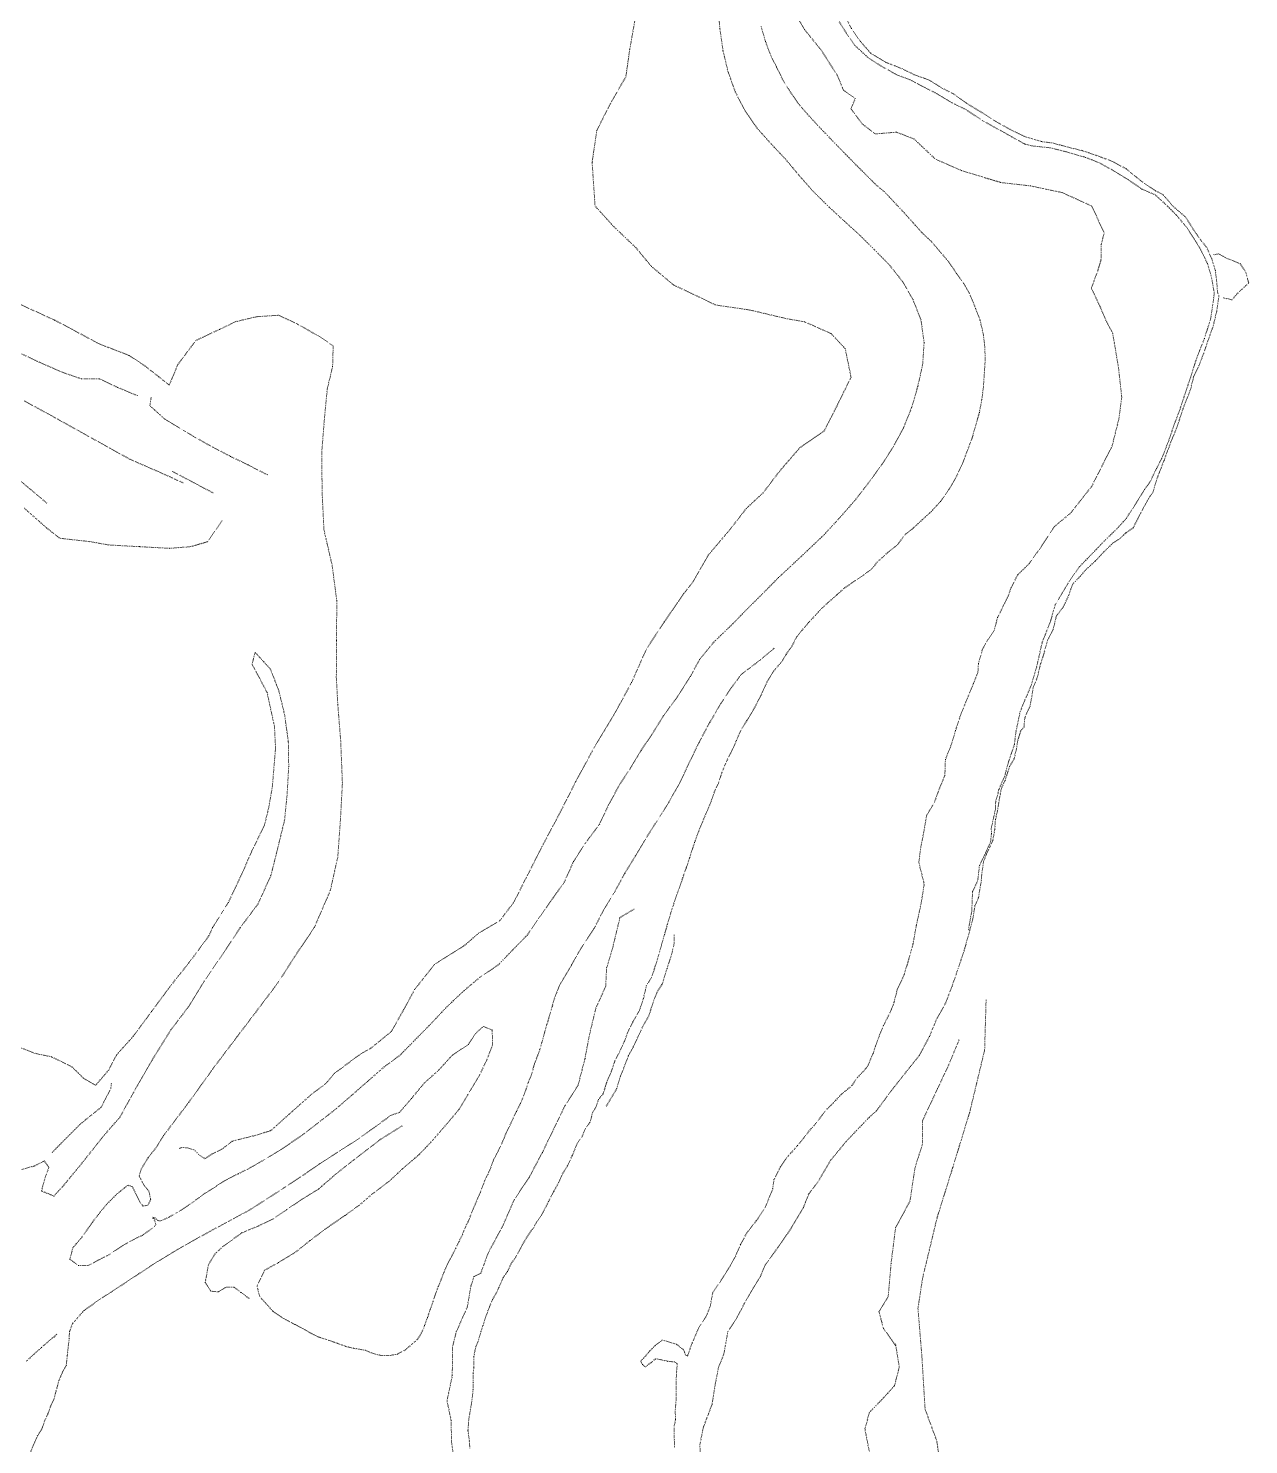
# Model space of a CAD drawing. Extents: x 682410 to 689460, y 7661803 to 7669124.
# Drawn here: x 687121 to 687484.8, y 7664698.9 to 7665121 of the extents above; entities that cross this region are included whole.
import ezdxf

# ---------------------------------------------------------------- set-up
doc = ezdxf.new("R2010")
doc.units = 0
doc.header["$MEASUREMENT"] = 0
doc.linetypes.add('DOT', pattern=[0.25, 0, -0.25])
doc.layers.add('02 TOE_Line', color=1, linetype='DOT', lineweight=20)

msp = doc.modelspace()

# ---------------------------------------------------------------- linework, layer by layer
at = {"layer": '02 TOE_Line'}
for points in [[(687326.56, 7665127.3, 4128.26), (687327.15, 7665120.83, 4127.83), (687328.07, 7665114.37, 4127.29), (687329.52, 7665108.21, 4126.72), (687331.73, 7665102.03, 4126.1), (687334.59, 7665096.46, 4125.51), (687338.15, 7665091.3, 4124.92), (687342.51, 7665086.42, 4124.3), (687346.66, 7665082.02, 4123.81), (687350.69, 7665077.21, 4123.27), (687354.91, 7665072.41, 4122.51), (687359.61, 7665067.78, 4121.89), (687364.27, 7665063.46, 4121.33), (687368.83, 7665059.33, 4120.76), (687373.24, 7665054.93, 4120.09), (687377.7, 7665050.43, 4119.44), (687381.74, 7665045.31, 4118.62), (687384.74, 7665040.02, 4117.86), (687387.09, 7665034.06, 4116.97), (687388.02, 7665027.38, 4116.04), (687387.59, 7665020.8, 4115.12), (687386.12, 7665014.2, 4114.18), (687384.31, 7665007.96, 4113.41), (687381.84, 7665001.83, 4112.51), (687378.92, 7664996.4, 4111.77), (687375.37, 7664990.89, 4111.01), (687371.42, 7664985.48, 4110.29), (687367.35, 7664980.23, 4109.53), (687362.85, 7664975.11, 4108.71), (687358.16, 7664970.01, 4108.07), (687353.63, 7664965.7, 4107.44), (687349.05, 7664961.41, 4106.82), (687344.61, 7664957.27, 4106.23), (687339.88, 7664952.49, 4105.53), (687335.2, 7664947.86, 4104.83), (687330.98, 7664943.49, 4104.17), (687325.35, 7664938.08, 4103.43), (687321.06, 7664932.82, 4102.75), (687318.32, 7664927.78, 4102.07), (687314.61, 7664921.93, 4101.36), (687310.32, 7664916.08, 4100.61), (687306.91, 7664910.6, 4099.87), (687303.65, 7664905.79, 4099.21), (687300.32, 7664900.23, 4098.56), (687297.21, 7664895.57, 4097.79), (687294.02, 7664889.64, 4097.05), (687291.21, 7664883.72, 4096.48), (687286.99, 7664878.09, 4095.98), (687283.51, 7664872.68, 4095.36), (687280.77, 7664866.53, 4094.66), (687277.43, 7664861.87, 4093.93), (687273.51, 7664856.31, 4093.17), (687269.66, 7664850.69, 4092.42), (687265.44, 7664846.39, 4091.61), (687261.07, 7664841.87, 4090.97), (687255.59, 7664838.17, 4090.38), (687250.92, 7664834.24, 4089.85), (687245.81, 7664829.43, 4089.33), (687240.85, 7664824.17, 4088.73), (687236.77, 7664820.02, 4088.11), (687231.81, 7664814.99, 4087.6), (687227, 7664811.43, 4086.97), (687222.11, 7664807.14, 4086.49), (687217.44, 7664803.06, 4086), (687212.63, 7664798.92, 4085.64), (687208.11, 7664795.36, 4085.21), (687202.57, 7664791.1, 4084.68), (687197.04, 7664787.33, 4084.15), (687192.84, 7664784.75, 4083.75), (687189.97, 7664783.02, 4083.51), (687186.61, 7664781.14, 4083.27), (687183.52, 7664779.61, 4082.99), (687179.25, 7664777.43, 4082.48), (687177.07, 7664775.95, 4082.35), (687173.18, 7664773.52, 4081.98), (687170.16, 7664771.21, 4081.7), (687166.92, 7664769.05, 4081.27), (687163.06, 7664766.76, 4080.64), (687160.55, 7664765.63, 4080.43), (687159.61, 7664765.67, 4080.12), (687158.8, 7664766.43, 4079.48), (687158.19, 7664766.7, 4078.91), (687158.08, 7664766.36, 4079.06), (687158.41, 7664766.27, 4079.35), (687158.82, 7664765.26, 4079.95), (687159.05, 7664764.56, 4080.3), (687158.45, 7664763.74, 4080.68), (687154.92, 7664761.27, 4080.27), (687151.91, 7664759.79, 4080.02), (687148.86, 7664758.03, 4079.7), (687144.99, 7664755.48, 4079.29), (687141.92, 7664753.95, 4078.82), (687138.87, 7664752.27, 4078.33), (687135.99, 7664752.27, 4077.62), (687133.39, 7664754.15, 4076.67), (687134.28, 7664757.57, 4076.14), (687137.03, 7664760.82, 4075.73), (687140.14, 7664765.25, 4075.43), (687141.89, 7664767.53, 4075.32), (687144.51, 7664770.73, 4074.99), (687147.53, 7664773.72, 4074.7), (687150.65, 7664776.21, 4074.47), (687152.01, 7664775.77, 4074.5), (687153.41, 7664772.99, 4074.7), (687154.23, 7664771.29, 4074.89), (687155.13, 7664770, 4075.11), (687156.62, 7664770.25, 4074.89), (687157.48, 7664771.97, 4074.71), (687156.94, 7664774.44, 4074.59), (687155.4, 7664776.34, 4074.44), (687154.08, 7664778.9, 4074.38), (687154.62, 7664781.05, 4074.21), (687156.76, 7664784.53, 4073.95), (687159.08, 7664787.37, 4073.79), (687161.31, 7664791, 4073.82), (687168.88, 7664801, 4072.98), (687176.44, 7664811.5, 4072.19), (687183.25, 7664820.5, 4071.74), (687188.19, 7664827, 4071.45), (687195.38, 7664836.5, 4070.58), (687200.5, 7664844.5, 4069.97), (687206.25, 7664853, 4069.81), (687211, 7664864, 4068.88), (687213.25, 7664874, 4068.48), (687214.06, 7664885.5, 4067.9), (687214.62, 7664896, 4067.37), (687214.12, 7664908.5, 4066.66), (687213.25, 7664919.5, 4066.43), (687212.81, 7664927.5, 4066), (687212.88, 7664938.5, 4065.47), (687212.94, 7664950.5, 4065.08), (687211.56, 7664961, 4064.96), (687209.12, 7664971.5, 4064.47), (687208.56, 7664983, 4064.15), (687208.5, 7664995, 4064.2), (687209.25, 7665004.5, 4064.13), (687210.12, 7665013.5, 4064.16), (687211.71, 7665020.19, 4063.04), (687211.87, 7665026.31, 4062.82), (687207.76, 7665029.12, 4060.87), (687201.01, 7665032.95, 4059.66), (687195.58, 7665035.46, 4058.49), (687189.03, 7665035.02, 4058.28), (687182.84, 7665033.55, 4057.66), (687177.95, 7665031.23, 4057.7), (687170.98, 7665027.96, 4057.83), (687165.57, 7665020.79, 4058), (687163.02, 7665014.63, 4058.49), (687159.93, 7665017.1, 4058.08), (687155.56, 7665020.5, 4056.86), (687151, 7665023.5, 4056.08), (687141.94, 7665027, 4054.43), (687133.62, 7665031.5, 4053.09), (687128.81, 7665034, 4052.29), (687121.19, 7665037.5, 4050.58), (687113.56, 7665041, 4049.17)], [(687348.62, 7665127, 4141.07), (687352.44, 7665120.5, 4142.97), (687357.31, 7665114.5, 4143.76), (687362.13, 7665107, 4142.89), (687364, 7665102.5, 4141.37), (687367.5, 7665100, 4140.06), (687366.19, 7665097, 4137.61), (687369.56, 7665092.5, 4136.06), (687373.44, 7665089.5, 4134.86), (687379.81, 7665090, 4137.36), (687385, 7665088, 4136.85), (687391.37, 7665082, 4135.68), (687399.31, 7665078.5, 4136.06), (687410.94, 7665075, 4137.31), (687419.75, 7665074, 4138.83), (687429.19, 7665072, 4139.27), (687438, 7665068, 4138.99), (687441.69, 7665060, 4137.23), (687440.81, 7665056.5, 4135.85), (687440.75, 7665052, 4134.42), (687439.88, 7665049, 4133.41), (687437.87, 7665043.5, 4131.01), (687440.5, 7665038, 4129.13), (687442.19, 7665034, 4129.62), (687444.25, 7665030, 4130.71), (687445.94, 7665020, 4132.57), (687446.94, 7665011, 4133.97), (687446.06, 7665004.5, 4134.1), (687444.06, 7664996.5, 4134.1), (687438, 7664984.5, 4132.89), (687431.69, 7664976.5, 4132.48), (687426.88, 7664972.5, 4132.16), (687422.25, 7664965.5, 4133.08), (687421.88, 7664965, 4133.14), (687419.28, 7664961.37, 4132.77), (687415.93, 7664958.13, 4133.32), (687413.99, 7664954.36, 4131.97), (687413.07, 7664951.77, 4132.05), (687409.92, 7664945.37, 4132.01), (687408.92, 7664941.58, 4132.13), (687406.72, 7664938.3, 4131.63), (687405.4, 7664935.86, 4131.2), (687404.22, 7664931.71, 4131.74), (687404.07, 7664929.04, 4131.63), (687402.67, 7664925.61, 4131.62), (687400.93, 7664921.31, 4131.38), (687399.08, 7664916.84, 4131.24), (687397.38, 7664911.72, 4130.54), (687396.23, 7664907.76, 4130.64), (687394.37, 7664903.06, 4130.64), (687394.21, 7664898.32, 4130.82), (687392.67, 7664894.66, 4130.53), (687391.12, 7664890.41, 4130.35), (687388.79, 7664886.48, 4129.53), (687387.78, 7664880.63, 4129.53), (687387.06, 7664877.17, 4129.44), (687386.45, 7664872.4, 4129.4), (687388.05, 7664865.96, 4130.12), (687387.14, 7664860.19, 4129.51), (687385.69, 7664853.56, 4129.12), (687384.72, 7664848.16, 4128.5), (687383.53, 7664843.8, 4128.2), (687382.07, 7664838.95, 4127.55), (687380.02, 7664834.49, 4126.76), (687379.01, 7664830.53, 4126.7), (687378.03, 7664827.96, 4126.21), (687375.85, 7664823.69, 4125.84), (687374.05, 7664819.19, 4125.08), (687372.81, 7664815.5, 4124.62), (687371.18, 7664811.67, 4124.11), (687370.08, 7664810.32, 4123.74), (687368, 7664808.16, 4123.12), (687366.49, 7664805.89, 4122.8), (687363.25, 7664803.22, 4121.68), (687360.88, 7664800.66, 4121.08), (687358.67, 7664798.53, 4120.38), (687355.69, 7664794.52, 4119.51), (687353.97, 7664792.66, 4119.26), (687351.92, 7664790.03, 4118.65), (687350.28, 7664788.01, 4118.1), (687347.06, 7664784.42, 4117.68), (687345.19, 7664781.7, 4116.88), (687343.26, 7664777.82, 4116.49), (687342.89, 7664775.11, 4116.49), (687340.58, 7664769.42, 4116.03), (687337.96, 7664765.58, 4115.48), (687335.16, 7664762.02, 4114.86), (687333.25, 7664758.43, 4114.11), (687331.81, 7664755.07, 4113.67), (687330.14, 7664752.08, 4113.52), (687327.73, 7664748.23, 4113.49), (687325, 7664744.2, 4112.3), (687324.26, 7664740.07, 4112.23), (687323.05, 7664737.1, 4112.08), (687320.9, 7664733.88, 4111.21), (687318.84, 7664729.11, 4110.12), (687317.5, 7664725.36, 4109.39), (687316.9, 7664725.58, 4109.45), (687316.34, 7664727.18, 4109.5), (687314.19, 7664728.85, 4109.58), (687312.53, 7664729.33, 4109.44), (687309.99, 7664730.11, 4108.41), (687307.84, 7664728.42, 4107.79), (687306.17, 7664726.75, 4107.52), (687304.82, 7664725.14, 4107.33), (687303.55, 7664723.82, 4106.83), (687304.1, 7664722.79, 4107.35), (687304.88, 7664722.08, 4107.72), (687306.7, 7664723.4, 4107.95), (687307.97, 7664724.53, 4108.13), (687309.06, 7664724.34, 4108.09), (687311.64, 7664723.75, 4108.3), (687313.49, 7664723.58, 4108.32), (687314.44, 7664723.03, 4108.38), (687314.21, 7664720.3, 4108.07), (687314.08, 7664716.71, 4107.4), (687314.13, 7664712.75, 4107), (687313.84, 7664708.93, 4106.75), (687313.92, 7664706.33, 4106.65), (687313.48, 7664704.22, 4106.46), (687313.54, 7664701.75, 4106.42), (687313.61, 7664697.95, 4106.51)], [(687364.36, 7665124.72, 4144.07), (687366.35, 7665120.93, 4143.84), (687369.05, 7665117.04, 4143.8), (687372.2, 7665113.43, 4143.55), (687376.47, 7665110.88, 4143.38), (687381.54, 7665108.89, 4143.2), (687385.07, 7665107.14, 4143), (687389.67, 7665105.49, 4142.74), (687393.56, 7665103.04, 4142.63), (687396.87, 7665101.37, 4142.7), (687400.78, 7665098.57, 4142.43), (687404.61, 7665096.24, 4142.39), (687409.32, 7665093.27, 4142.21), (687413.55, 7665090.86, 4141.94), (687418.23, 7665088.61, 4141.89), (687422.98, 7665087.22, 4141.63), (687426.48, 7665086.75, 4141.62), (687430.98, 7665085.52, 4141.53), (687435.23, 7665084.49, 4141.29), (687439.92, 7665082.89, 4141.18), (687444.14, 7665081.3, 4141.28), (687448.23, 7665079.1, 4141.12), (687451.45, 7665076.46, 4141.11), (687453.67, 7665074.74, 4140.88), (687457.04, 7665072.49, 4140.56), (687459.2, 7665071.45, 4140.44), (687462.22, 7665067.92, 4140.51), (687465.92, 7665064.74, 4140.15), (687467.79, 7665061.82, 4140.18), (687469.87, 7665058.64, 4140.13), (687472.28, 7665055.6, 4140.05), (687473.76, 7665052.3, 4140.07), (687474.84, 7665048.76, 4140.11), (687475.22, 7665045.75, 4139.95), (687475.49, 7665042.34, 4139.64), (687475.9, 7665041.27, 4139.59), (687475.24, 7665036.7, 4139.46), (687474.2, 7665032.25, 4139.42), (687472.65, 7665027.92, 4139.36), (687471.36, 7665024.11, 4139.18), (687469.91, 7665020.34, 4138.98), (687468.36, 7665017.12, 4138.98), (687467.43, 7665013.33, 4138.79), (687465.2, 7665007.61, 4138.5), (687463.36, 7665001.99, 4138.28), (687461.76, 7664998.15, 4138.23), (687459.53, 7664992.19, 4138.18), (687457.54, 7664987.02, 4138), (687456.22, 7664982.71, 4138.35), (687454.99, 7664980.98, 4138.43), (687453.18, 7664977.64, 4138.53), (687451.72, 7664974.83, 4138.39), (687450.33, 7664972.1, 4138.19), (687448.17, 7664970.62, 4138.11), (687446.33, 7664968.87, 4137.81), (687444.22, 7664967.5, 4137.44), (687441.61, 7664964.95, 4137.29), (687439.13, 7664962.28, 4137.64), (687436.35, 7664959.76, 4137.19), (687434.6, 7664957.72, 4136.95), (687432.3, 7664955.34, 4136.55), (687431.08, 7664951.89, 4136.35), (687429.45, 7664948.48, 4136.44), (687427.43, 7664945.78, 4136.51), (687426.53, 7664941.94, 4135.95), (687424.78, 7664938.51, 4135.83), (687423.59, 7664934.1, 4135.8), (687422.73, 7664931.58, 4135.55), (687421.74, 7664927.44, 4135.46), (687420.52, 7664924.47, 4135.23), (687420.17, 7664922.09, 4135.18), (687419.6, 7664919, 4135.05), (687418.59, 7664916.89, 4134.89), (687418.01, 7664915.34, 4134.7), (687417.8, 7664912.79, 4134.67), (687416.82, 7664911.64, 4134.69), (687415.89, 7664908.56, 4134.38), (687415.53, 7664906.19, 4134.24), (687414.85, 7664903.31, 4134.12), (687413.48, 7664900.96, 4134.12), (687412.17, 7664896.82, 4133.79), (687411.06, 7664894.57, 4133.82), (687410.43, 7664891.1, 4133.56), (687409.87, 7664887.68, 4133.27), (687409.27, 7664885.1, 4133.23), (687409.08, 7664882.22, 4132.96), (687408.51, 7664878.98, 4132.87), (687407.75, 7664877.24, 4132.65), (687406.57, 7664874.77, 4132.4), (687405.76, 7664872.76, 4131.9), (687405.18, 7664868.65, 4131.54), (687405.06, 7664866.89, 4131.65), (687404.21, 7664861.85, 4131.55), (687403.17, 7664859.5, 4131.29), (687402.59, 7664855.83, 4131.13), (687401.45, 7664851.46, 4130.82), (687400.03, 7664846.36, 4130.5), (687398.2, 7664840.88, 4130.23), (687396.36, 7664835.56, 4129.13), (687394.45, 7664830.54, 4127.97), (687391.65, 7664825.51, 4126.76), (687389.59, 7664820.49, 4125.59), (687386.49, 7664814.73, 4124.18), (687383.97, 7664811.63, 4123.37), (687378.47, 7664804.68, 4122.66), (687373.79, 7664798.35, 4122.26), (687371.6, 7664796.41, 4120.79), (687364.76, 7664789.25, 4120.25), (687360.06, 7664783.53, 4119.41), (687356.39, 7664777.2, 4118.6), (687353.64, 7664773.65, 4117.62), (687352.06, 7664769.61, 4117.4), (687348.45, 7664763.51, 4116.52), (687344.34, 7664757.53, 4116.29), (687340.62, 7664752.41, 4115.32), (687339.24, 7664749.11, 4114.21), (687336.71, 7664744.95, 4113.75), (687334.36, 7664740.86, 4113.35), (687332.3, 7664736.89, 4111.9), (687329.52, 7664732.6, 4111.78), (687328.3, 7664725.77, 4111.36), (687326.74, 7664721.96, 4110.29), (687325.76, 7664716.92, 4110.15), (687324.82, 7664710.95, 4109.62), (687322.23, 7664704.12, 4108.79), (687321.17, 7664698.93, 4108.81), (687321.45, 7664693.45, 4108.44)], [(687301.75, 7665123, 4115.6), (687300.25, 7665114.5, 4114.49), (687299.12, 7665106.5, 4111.61), (687294.75, 7665099, 4107.4), (687290.44, 7665090.5, 4102.42), (687289.06, 7665081, 4098.26), (687289.94, 7665068, 4094.09), (687295.38, 7665062, 4094.04), (687302.19, 7665055.5, 4094.93), (687306.75, 7665050, 4094.54), (687313.31, 7665044.5, 4094.17), (687325.94, 7665038.5, 4096.28), (687336.19, 7665037, 4099.57), (687346.75, 7665034.5, 4101.85), (687352.38, 7665033.5, 4103.42), (687360.31, 7665030, 4105.5), (687364.5, 7665025.5, 4105.07), (687366.25, 7665017, 4104), (687362.06, 7665008.5, 4103.58), (687358.25, 7665001, 4102.68), (687351, 7664996, 4098.78), (687344.94, 7664989, 4097.8), (687340, 7664982.5, 4098.68), (687335.12, 7664978, 4099.66), (687330.06, 7664971.5, 4100.67), (687323.69, 7664964, 4098.91), (687319.13, 7664956, 4098.58), (687316.38, 7664952.5, 4097.82), (687310.5, 7664944, 4096.12), (687305.25, 7664936, 4095.86), (687300.81, 7664926, 4095.19), (687295.62, 7664916.5, 4094.47), (687289.31, 7664906, 4093.35), (687284.19, 7664896.5, 4092.43), (687279.62, 7664887.5, 4091.92), (687274.06, 7664877, 4090.82), (687265.69, 7664860.5, 4089.41), (687261.5, 7664855, 4089.11), (687255.44, 7664851.5, 4087.74), (687250.81, 7664847.5, 4086.7), (687242.06, 7664842, 4085.62), (687236.12, 7664834.5, 4085.66), (687232.88, 7664828.5, 4085.72), (687229.19, 7664822, 4085.78), (687223.06, 7664817, 4084.65), (687220.25, 7664815.5, 4084.74), (687212.19, 7664809.5, 4083.86), (687209.69, 7664806.5, 4083.39), (687205.62, 7664803.5, 4082.89), (687198.87, 7664797.5, 4082.44), (687193.31, 7664792.5, 4082.32), (687188.36, 7664790.98, 4082.13), (687186.02, 7664790.41, 4082.18), (687181.79, 7664789.35, 4081.33), (687178.72, 7664786.95, 4081.09), (687175.76, 7664785.56, 4080.62), (687173.7, 7664784.1, 4080.38), (687172.05, 7664785.14, 4080.05), (687170.44, 7664786.76, 4079.2), (687168.53, 7664787.33, 4078.89), (687166.77, 7664787.48, 4078.56), (687165.89, 7664787.13, 4078.49)], [(687252.62, 7664697.9, 4095.06), (687252.44, 7664700.26, 4095.14), (687252.06, 7664703.12, 4095.4), (687252.28, 7664706.3, 4095.74), (687252.57, 7664708.14, 4095.72), (687253.08, 7664711.09, 4096.01), (687253.37, 7664713.15, 4096.02), (687253.57, 7664715.48, 4096.06), (687253.58, 7664717.46, 4096.01), (687253.6, 7664720.09, 4096.37), (687253.81, 7664721.97, 4096.08), (687253.81, 7664725.2, 4096.25), (687254.37, 7664728.09, 4096.37), (687255.21, 7664730.04, 4096.32), (687255.93, 7664732.66, 4096.43), (687256.54, 7664734.46, 4096.38), (687257.37, 7664737.02, 4096.6), (687258.02, 7664738.78, 4096.76), (687258.67, 7664740.49, 4096.76), (687259.42, 7664742.24, 4096.77), (687260.48, 7664744.07, 4096.79), (687261.27, 7664745.79, 4096.68), (687262.59, 7664748.71, 4097.02), (687263.83, 7664750.5, 4096.96), (687265.04, 7664753.06, 4097.12), (687266.02, 7664754.32, 4097.21), (687267.01, 7664756.06, 4097.15), (687268.36, 7664758.66, 4097.34), (687270, 7664761.37, 4097.36), (687271.75, 7664763.78, 4097.39), (687272.65, 7664765.47, 4097.36), (687273.88, 7664767.2, 4097.45), (687275.39, 7664769.98, 4097.47), (687276.13, 7664771.49, 4097.34), (687277.67, 7664774.44, 4097.44), (687279.19, 7664777.22, 4097.55), (687280.17, 7664779.56, 4097.46), (687281.73, 7664782.04, 4097.52), (687283.14, 7664785.07, 4097.97), (687284.58, 7664788.56, 4098.24), (687286.13, 7664790.83, 4098.48), (687287.04, 7664793.1, 4098.57), (687288.48, 7664795.04, 4098.55), (687289.18, 7664797.84, 4098.7), (687290.28, 7664799.61, 4098.79), (687290.93, 7664801.76, 4098.95), (687292.37, 7664803.51, 4098.94), (687293.42, 7664806.98, 4099.06), (687294.76, 7664810.04, 4098.98), (687295.87, 7664813.33, 4099.28), (687297.38, 7664816.32, 4099.4), (687298.64, 7664819.01, 4099.41), (687299.88, 7664822.24, 4099.54), (687301.24, 7664824.93, 4099.66), (687303.19, 7664828.36, 4099.88), (687304.35, 7664831.85, 4100.1), (687305.24, 7664835.69, 4100.21), (687306.85, 7664838.27, 4100.37), (687307.9, 7664841.59, 4100.75), (687308.77, 7664844.31, 4100.75), (687309.75, 7664847.84, 4101), (687310.69, 7664851.08, 4101.08), (687311.51, 7664853.99, 4101.31), (687312.47, 7664857.27, 4101.6), (687313.36, 7664859.96, 4101.59), (687314.18, 7664862.57, 4101.89), (687315.19, 7664865.1, 4101.96), (687316.11, 7664867.94, 4101.81), (687317.12, 7664870.81, 4101.95), (687318.16, 7664873.9, 4101.86), (687319.58, 7664878.32, 4102.17), (687320.84, 7664881.74, 4102.43), (687322.29, 7664885.26, 4102.68), (687323.66, 7664888.49, 4102.8), (687324.46, 7664890.38, 4102.69), (687325.62, 7664893.76, 4102.96), (687326.71, 7664896.01, 4103.05), (687327.76, 7664899.23, 4103.13), (687329.29, 7664902.91, 4103.18), (687330.71, 7664905.65, 4103.34), (687332.08, 7664908.77, 4103.41), (687333.57, 7664912.17, 4103.56), (687335.22, 7664914.68, 4103.57), (687337.41, 7664918.36, 4103.77), (687339.44, 7664922.27, 4103.97), (687341.21, 7664926.24, 4104.23), (687343.28, 7664929.57, 4104.26), (687345.59, 7664932.2, 4104.46), (687346.93, 7664934.47, 4104.71), (687348.61, 7664936.84, 4104.84), (687350.14, 7664939.78, 4105.12), (687351.92, 7664941.92, 4105.14), (687353.66, 7664943.96, 4105.44), (687355.63, 7664946.08, 4105.88), (687357.2, 7664947.84, 4106.08), (687359.43, 7664949.87, 4106.2), (687362.19, 7664952.32, 4106.65), (687364.4, 7664954.27, 4106.73), (687367.24, 7664956.22, 4107.15), (687370.03, 7664958.07, 4107.43), (687372.49, 7664959.91, 4107.83), (687374.04, 7664961.91, 4108.22), (687377.31, 7664964.86, 4108.52), (687380.1, 7664967.05, 4108.99), (687382.25, 7664970, 4109.99), (687384.75, 7664972, 4110.32), (687387.44, 7664974.5, 4110.64), (687390.19, 7664977, 4110.96), (687392.94, 7664980, 4111.32), (687395.44, 7664983.5, 4111.72), (687397.69, 7664987.5, 4112.14), (687399.56, 7664991.5, 4112.6), (687401.06, 7664995.5, 4113.07), (687402.38, 7664999, 4113.48), (687403.5, 7665003, 4113.94), (687404.5, 7665006.5, 4114.36), (687405.25, 7665010.5, 4114.8), (687405.69, 7665014, 4115.23), (687406.19, 7665021.5, 4115.85), (687406.19, 7665024, 4116.1), (687406.06, 7665026.5, 4116.35), (687405.63, 7665030, 4116.67), (687404.69, 7665034, 4117.06), (687403.38, 7665037.5, 4117.47), (687401.75, 7665041.5, 4117.84), (687399.81, 7665045, 4118.21), (687397.62, 7665048, 4118.57), (687395.25, 7665051.5, 4118.96), (687392.69, 7665054.5, 4119.31), (687390.12, 7665057.5, 4119.66), (687387.44, 7665060, 4120.01), (687384.75, 7665063, 4120.41), (687382.06, 7665066, 4120.79), (687379.25, 7665069, 4121.18), (687376.44, 7665072, 4121.56), (687373.5, 7665074.5, 4121.95), (687370.5, 7665077.5, 4122.38), (687367.5, 7665080.5, 4122.76), (687364.56, 7665083.5, 4123.15), (687361.63, 7665086.5, 4123.48), (687358.75, 7665089.5, 4123.78), (687355.88, 7665092.5, 4124.15), (687353.12, 7665095.5, 4124.51), (687350.56, 7665098.5, 4124.84), (687348.13, 7665102, 4125.19), (687345.94, 7665105.5, 4125.55), (687344, 7665109.5, 4125.91), (687342.25, 7665113, 4126.35), (687340.75, 7665117, 4126.81), (687339.44, 7665121.5, 4127.27)], [(687362.73, 7665122.89, 4144.12), (687364.88, 7665119.51, 4143.89), (687367.44, 7665115.79, 4143.67), (687371.31, 7665112.23, 4143.61), (687374.84, 7665109.94, 4143.45), (687379.73, 7665107.16, 4143.41), (687383.85, 7665105.61, 4143.15), (687387.49, 7665103.7, 4143.16), (687391.31, 7665101.75, 4142.94), (687396.42, 7665098.72, 4142.85), (687400.52, 7665096.72, 4142.6), (687405.47, 7665093.44, 4142.52), (687409.13, 7665091.41, 4142.15), (687414.2, 7665088.61, 4142.08), (687417.92, 7665086.49, 4142.03), (687420.21, 7665085.91, 4141.86), (687425.73, 7665085.34, 4141.84), (687430.71, 7665084.07, 4141.58), (687436.16, 7665082.5, 4141.39), (687440.38, 7665080.81, 4141.32), (687444.1, 7665078.74, 4141.16), (687448.82, 7665075.88, 4140.98), (687453, 7665073.01, 4140.89), (687456.88, 7665071.37, 4140.7), (687460.47, 7665068.08, 4140.65), (687463.32, 7665065.19, 4140.49), (687466.11, 7665061.85, 4140.36), (687468.78, 7665057.84, 4140.3), (687470.4, 7665055.16, 4140.12), (687472.45, 7665050.88, 4140.06), (687473.72, 7665046.61, 4139.9), (687474.53, 7665041.99, 4139.89), (687474.22, 7665039.7, 4139.58), (687473.42, 7665034.31, 4139.5), (687471.56, 7665028.48, 4139.43), (687470.44, 7665025.72, 4139.27), (687469, 7665021.87, 4139.2), (687467.48, 7665017.05, 4138.92), (687465.95, 7665012.48, 4138.63), (687464.08, 7665006.82, 4138.63), (687462.6, 7665003, 4138.49), (687460.99, 7664998.24, 4138.27), (687458.87, 7664992.77, 4138.29), (687457.3, 7664989.8, 4138.17), (687455.29, 7664985.7, 4138.21), (687453.74, 7664983.55, 4137.94), (687451.21, 7664979.48, 4137.66), (687448.28, 7664974.89, 4137.65), (687445.45, 7664971.79, 4137.44), (687441.93, 7664968.39, 4137.34), (687437.08, 7664963.34, 4137.29), (687434.28, 7664960.47, 4136.98), (687430.93, 7664955.62, 4136.73), (687427.1, 7664949.17, 4136.41), (687425.73, 7664944.34, 4136.43), (687423.18, 7664937.87, 4135.86), (687421.56, 7664930.57, 4135.76), (687419.82, 7664924.83, 4135.54), (687418.04, 7664920.78, 4135.38), (687416.67, 7664917.34, 4135.11), (687415.42, 7664911.54, 4134.69), (687414.93, 7664907.51, 4134.77), (687413.15, 7664902.3, 4134.41), (687412.04, 7664898.1, 4134.15), (687410.32, 7664894.17, 4133.72), (687409.31, 7664890.21, 4133.41), (687409.28, 7664888.24, 4133.49), (687408.04, 7664882.57, 4133.21), (687408.1, 7664881.07, 4133.11), (687407.83, 7664878.51, 4132.86), (687406.32, 7664875.18, 4132.55), (687404.51, 7664871.47, 4131.63), (687404.02, 7664866.97, 4131.68), (687402.45, 7664863.65, 4131.82), (687402.23, 7664857.88, 4131.1), (687401.63, 7664854.61, 4130.93), (687401.22, 7664852.18, 4130.38)], [(687477.25, 7665040.65, 4140.32), (687479.79, 7665040.05, 4140.53), (687481.3, 7665041.83, 4140.63), (687484.77, 7665045.07, 4140.95), (687483.87, 7665048.36, 4140.85), (687482.2, 7665050.85, 4140.75), (687478.3, 7665052.41, 4141.21), (687475.87, 7665053.74, 4141.13), (687474.41, 7665053.5, 4140.87)], [(687153.5, 7665011.5, 4059.87), (687147.5, 7665014, 4058.89), (687142.25, 7665016.5, 4058.43), (687136.81, 7665016.5, 4057.76), (687131.06, 7665018.5, 4057.14), (687124.19, 7665021.5, 4056.19), (687116.69, 7665025, 4055.29)], [(687192.25, 7664987.92, 4064.32), (687186.39, 7664990.92, 4063.63), (687181.23, 7664993.41, 4063.01), (687174.93, 7664996.72, 4062.28), (687170, 7664999.5, 4061.71), (687161.69, 7665004.5, 4060.58), (687157.25, 7665008.5, 4059.74), (687157.62, 7665011, 4061.57)], [(687167.19, 7664985.5, 4062.05), (687159.44, 7664989, 4061.07), (687151.38, 7664992.5, 4060.21), (687140.5, 7664998.5, 4058.35), (687129.75, 7665004.5, 4057.51), (687119.69, 7665010, 4056.15)], [(687126.5, 7664979.5, 4067.3), (687118.75, 7664986, 4066.37), (687115.06, 7664988.5, 4065.5), (687107.25, 7664988.5, 4063.81), (687099.56, 7664989.5, 4062.27), (687091.75, 7664990.5, 4061.12), (687086.81, 7664993.5, 4060.59), (687080.94, 7664993.5, 4062.84), (687074.62, 7664992.5, 4063.82), (687068.56, 7664991, 4064.82), (687063.38, 7664985, 4066.51), (687060.62, 7664979.5, 4066.19), (687055.38, 7664973, 4063.79), (687051.38, 7664966.5, 4062.51), (687048.69, 7664960, 4061.65), (687046.69, 7664953.5, 4059.94), (687049.88, 7664947.5, 4060.96), (687055.31, 7664942, 4063.63), (687056.44, 7664935.5, 4064.76), (687056.19, 7664932.5, 4064.74), (687056.94, 7664928.5, 4064.74), (687059.44, 7664924.5, 4064.68), (687063.38, 7664922.5, 4064.99)], [(687176.12, 7664982.5, 4063.12), (687163.81, 7664989, 4061.39)], [(687119.75, 7664978, 4068.66), (687126.56, 7664972, 4068.34), (687130.38, 7664969, 4067.25), (687139.38, 7664968, 4066.96), (687145, 7664967, 4066.79), (687154.12, 7664966.5, 4066.75), (687163.12, 7664966, 4066.33), (687169.38, 7664966.5, 4066.31), (687174.5, 7664968, 4065.77), (687178.94, 7664974.5, 4064.53)], [(687117.69, 7664780.5, 4073.63), (687122.94, 7664782, 4073.07), (687125.75, 7664783.5, 4073.14), (687127.13, 7664781.5, 4075.72), (687126, 7664778.5, 4075.83), (687124.94, 7664774.5, 4075.62), (687128.62, 7664773, 4075.64), (687131.38, 7664776, 4075.44), (687136.75, 7664782.5, 4075.03), (687143.5, 7664791, 4074.27), (687148.31, 7664796.5, 4073.63), (687152.44, 7664804, 4073.25), (687157.88, 7664813.5, 4072.62), (687163.5, 7664822.5, 4072.02), (687168.81, 7664829.5, 4071.61), (687173.38, 7664837, 4071.19), (687179.25, 7664845.5, 4070.59), (687184.19, 7664853, 4070.32), (687189.44, 7664860, 4069.56), (687193.31, 7664868.5, 4068.78), (687195.31, 7664876.5, 4068.33), (687197.38, 7664885, 4067.72), (687198.13, 7664892.5, 4067.48), (687198.62, 7664901, 4067.18), (687198.5, 7664908.5, 4066.97), (687197.38, 7664916.5, 4066.63), (687195.69, 7664923.5, 4066.43), (687193.19, 7664930, 4066.3), (687188.62, 7664935, 4066.32), (687187.69, 7664931.5, 4066.38), (687192.19, 7664923, 4066.12), (687194.37, 7664913, 4066.02), (687194.69, 7664906.5, 4066.18), (687193.75, 7664895, 4066.03), (687192.62, 7664888.5, 4066.02), (687191.38, 7664883.5, 4066.5), (687187.5, 7664875.5, 4066.76), (687184.44, 7664868.5, 4066.83), (687180.62, 7664860.5, 4067.07), (687175.94, 7664853, 4067.37), (687174.81, 7664850.5, 4067.43), (687170, 7664844, 4067.63), (687166.12, 7664839, 4067.87), (687165.62, 7664838.5, 4067.54), (687162.19, 7664834, 4068.05), (687157.75, 7664828, 4068.14), (687152.19, 7664820.5, 4068.29), (687147.25, 7664815, 4068.64), (687144.94, 7664810.5, 4068.93), (687141.06, 7664806, 4069.25), (687137.56, 7664808, 4068.85), (687134, 7664811.5, 4068.65), (687127.88, 7664814.5, 4068.57), (687123, 7664815.5, 4068.56), (687117.94, 7664817.5, 4068.55)], [(687343.35, 7664936.23, 4104.83), (687339.01, 7664932.62, 4104.14), (687333.51, 7664928.42, 4103.47), (687330.18, 7664923.94, 4102.75), (687327.44, 7664919.74, 4101.95), (687324.11, 7664914.1, 4101.12), (687320.93, 7664908.17, 4100.49), (687317.9, 7664901.92, 4099.92), (687315.13, 7664895.95, 4099.24), (687311.93, 7664890.39, 4098.61), (687308.59, 7664885.04, 4097.97), (687305.28, 7664879.88, 4097.31), (687301.99, 7664874.33, 4096.65), (687298.77, 7664869.1, 4096.05), (687295.87, 7664863.79, 4095.53), (687292.6, 7664858.42, 4094.83), (687289.62, 7664852.68, 4094.03), (687285.57, 7664846.55, 4093.39), (687282.9, 7664841.81, 4092.73), (687279.38, 7664835.84, 4091.76), (687278.54, 7664833.73, 4091.54), (687277.74, 7664831.67, 4091.44), (687277.18, 7664829.48, 4091.33), (687276.23, 7664826.21, 4091.08), (687275.58, 7664824.12, 4091), (687274.92, 7664821.86, 4090.89), (687274.09, 7664818.75, 4090.66), (687273.43, 7664816.53, 4090.78), (687272.69, 7664814.5, 4090.66), (687271.84, 7664812.28, 4090.61), (687270.92, 7664808.98, 4090.65), (687270.02, 7664806.85, 4090.73), (687268.95, 7664803.57, 4090.84), (687267.65, 7664800.5, 4090.94), (687266.5, 7664798.23, 4090.91), (687265.05, 7664795.11, 4091.07), (687263.3, 7664791.56, 4090.82), (687263.07, 7664790.87, 4091.17), (687262.2, 7664788.83, 4091.13), (687261.18, 7664786.7, 4091.12), (687259.65, 7664783.7, 4091.03), (687258.9, 7664781.59, 4091.02), (687257.98, 7664779.42, 4091.3), (687257.02, 7664777.51, 4091.32), (687255.76, 7664774.19, 4091.24), (687254.24, 7664770.61, 4091.01), (687253.82, 7664769.7, 4091.37), (687252.1, 7664765.33, 4091.28), (687251.55, 7664764.37, 4091.42), (687250.38, 7664761.48, 4091.61), (687249.41, 7664759.48, 4091.49), (687248.36, 7664757.33, 4091.5), (687247.39, 7664755.41, 4091.61), (687246.21, 7664753.32, 4091.54), (687244.89, 7664750.25, 4091.64), (687244.05, 7664748.04, 4091.59), (687243.18, 7664746, 4091.66), (687242.36, 7664743.78, 4091.65), (687241.63, 7664741.55, 4091.71), (687240.81, 7664739.23, 4091.63), (687240.01, 7664736.82, 4091.71), (687239.1, 7664734.43, 4091.7), (687238.8, 7664733.47, 4091.94), (687237.88, 7664731.61, 4091.99), (687236.91, 7664730.21, 4092.04), (687234.39, 7664728.01, 4091.82), (687233.3, 7664727.12, 4092.03), (687231, 7664725.89, 4092.11), (687228.82, 7664725.5, 4092.2), (687226.33, 7664725.44, 4092.2), (687223.47, 7664726.17, 4092.11), (687221.48, 7664727.04, 4092.29), (687217.79, 7664727.66, 4091.91), (687215.53, 7664728.22, 4091.99), (687213.07, 7664729.16, 4091.99), (687210.56, 7664730, 4091.91), (687207.26, 7664731.09, 4091.82), (687205.13, 7664732.18, 4092), (687202.78, 7664733.52, 4092.01), (687200.44, 7664734.74, 4091.98), (687197, 7664736.55, 4091.94), (687194, 7664738.58, 4092.07), (687190.01, 7664742.99, 4092.26), (687189.17, 7664746.16, 4092.22), (687191.46, 7664750.92, 4092.41), (687195.6, 7664753.18, 4092.26), (687200.5, 7664756.15, 4092.11), (687205.03, 7664759.79, 4092.1), (687210.07, 7664763.54, 4092.01), (687215.43, 7664767.24, 4092.04), (687219.62, 7664770.23, 4091.86), (687223.34, 7664773.47, 4091.87), (687228.63, 7664777.47, 4091.8), (687232.54, 7664781.11, 4091.78), (687237.5, 7664785.37, 4091.7), (687241.02, 7664789.06, 4091.69), (687245.2, 7664793.85, 4091.56), (687249.44, 7664798.88, 4091.33), (687252.02, 7664803.21, 4091.23), (687255.44, 7664808.94, 4090.94), (687257.6, 7664813.38, 4090.8), (687259.38, 7664818.05, 4090.66), (687259.29, 7664822.45, 4090.36), (687256.65, 7664823.56, 4089.8), (687254.33, 7664821.45, 4089.4), (687252.18, 7664818.18, 4088.85), (687247.31, 7664814.92, 4088.37), (687243.49, 7664810.66, 4087.92), (687239.06, 7664806.69, 4087.43), (687235.22, 7664802.07, 4086.81), (687231.63, 7664797.92, 4086.32), (687229.04, 7664797.03, 4086.57), (687223.68, 7664793.1, 4085.98), (687218.54, 7664789.46, 4085.49), (687213.12, 7664786.04, 4085.17), (687207.82, 7664782.56, 4084.67), (687202.67, 7664779.06, 4084.18), (687197.49, 7664775.62, 4083.58), (687192.14, 7664772.17, 4083.07), (687186.84, 7664768.77, 4082.54), (687181.34, 7664765.82, 4082.07), (687175.84, 7664762.85, 4081.64), (687170.34, 7664759.81, 4081.17), (687164.86, 7664756.72, 4080.76), (687159.6, 7664753.51, 4080.3), (687153.9, 7664749.8, 4079.73), (687148.4, 7664746.16, 4079.15), (687142.86, 7664742.6, 4078.56), (687137.59, 7664738.88, 4077.9), (687134.19, 7664735, 4077.92), (687133.25, 7664732.5, 4078.28), (687133.19, 7664730.5, 4078.7), (687132.88, 7664728, 4079.12), (687132.62, 7664725.5, 4079.33), (687132.31, 7664722.5, 4079.52), (687131.19, 7664720.5, 4079.69), (687130.13, 7664718, 4079.76), (687129.44, 7664715.5, 4079.97), (687128.62, 7664712.5, 4080.31), (687127.69, 7664710.5, 4080.76), (687126.81, 7664708, 4081.08), (687125.87, 7664706, 4081.32), (687125, 7664703.5, 4081.59), (687123.69, 7664701.5, 4081.74), (687122.63, 7664699, 4082.02), (687121.56, 7664696.5, 4082.5)], [(687301.62, 7664858.5, 4100.89), (687297.37, 7664856, 4098.66), (687295.06, 7664846.5, 4097.99), (687293.38, 7664841, 4097.36), (687293.12, 7664835.5, 4097.33), (687290.19, 7664829, 4096.97), (687288.25, 7664821, 4096.83), (687286.94, 7664814, 4097.23), (687284.88, 7664806, 4097.78), (687281, 7664800, 4097.32), (687277.62, 7664793, 4097.12), (687274.25, 7664786, 4097.19), (687270.25, 7664778.5, 4097), (687265.88, 7664772, 4096.65), (687262.37, 7664764, 4096.85), (687258.06, 7664756, 4096.73), (687255.88, 7664750, 4096.97), (687253.81, 7664749, 4096.17), (687252.88, 7664746, 4096.41), (687251.88, 7664740, 4096.88), (687248.56, 7664732.5, 4096.89), (687247.44, 7664728, 4096.56), (687247.38, 7664719.5, 4096.93), (687245.81, 7664712, 4097.23), (687247.06, 7664706, 4097.62), (687247.13, 7664700, 4097.49), (687248.12, 7664693, 4097.35)], [(687293.29, 7664799.76, 4098.49), (687296.44, 7664805.08, 4100.12), (687297.18, 7664807.83, 4100.19), (687298.72, 7664811.74, 4100.2), (687299.89, 7664814.84, 4100.38), (687301.32, 7664817.48, 4100.27), (687302.74, 7664820.46, 4100.46), (687304.2, 7664823.58, 4100.65), (687305.97, 7664826.71, 4100.93), (687307.36, 7664831.09, 4100.98), (687308.56, 7664834.09, 4100.99), (687309.89, 7664835.99, 4101.03), (687311.41, 7664840.84, 4101.11), (687312.72, 7664844.87, 4101.47), (687313.46, 7664847.95, 4101.92), (687313.55, 7664850.93, 4101.94)], [(687406.5, 7664831.5, 4135.5), (687406.06, 7664816.5, 4134.67), (687401.62, 7664798, 4134.41), (687396.56, 7664781.5, 4133.74), (687391.88, 7664766.5, 4133.04), (687387.56, 7664748.5, 4132.44), (687386.19, 7664739.5, 4132.24), (687387.38, 7664725, 4132.38), (687388.31, 7664709.5, 4132.85), (687391.81, 7664700, 4133.14), (687392.94, 7664692, 4132.94), (687388.56, 7664683, 4133.12), (687386.5, 7664671.5, 4133.38)], [(687372.06, 7664695, 4127.79), (687370.38, 7664703.5, 4127.2), (687371.69, 7664708.5, 4127.61), (687376.06, 7664713, 4129.14), (687379.19, 7664716.5, 4130.19), (687380.62, 7664722, 4130.5), (687379.5, 7664729, 4130.09), (687379.5, 7664728.5, 4130.09), (687375.94, 7664733.5, 4128.84), (687374.56, 7664738.5, 4128.53), (687377.31, 7664743, 4129.88), (687378.19, 7664753, 4129.79), (687379.5, 7664763.5, 4129.81), (687383.81, 7664771.5, 4130.69), (687385.31, 7664781.5, 4130.7), (687387.56, 7664788.5, 4131.4), (687387.56, 7664795.5, 4129.69), (687392.06, 7664805, 4130.85), (687395.31, 7664812, 4132.02), (687398.44, 7664819.5, 4133.25)], [(687128.12, 7664786, 4073.02), (687131.56, 7664789.5, 4073.08), (687136.56, 7664794.5, 4073.2), (687142.75, 7664799.5, 4073.42), (687145.56, 7664805, 4073.37), (687145.75, 7664806.5, 4073.24)], [(687232.44, 7664793.91, 4090.1), (687225.79, 7664789.74, 4089.4), (687217.83, 7664783.63, 4089.17), (687212.85, 7664779.7, 4089.23), (687207.51, 7664775.08, 4089.32), (687202.45, 7664771.96, 4088.97), (687198.09, 7664768.99, 4088.57), (687193.89, 7664766.13, 4087.86), (687189.62, 7664764.09, 4087.52), (687184.65, 7664762.04, 4086.83), (687178.98, 7664757.93, 4086.72), (687176.65, 7664755.77, 4086.4), (687174.68, 7664752.51, 4086.13), (687173.74, 7664747.24, 4086.08), (687175.42, 7664744.63, 4086.27), (687177.67, 7664744.46, 4087.18), (687179.93, 7664745.84, 4088.81), (687182.34, 7664745.84, 4091.07), (687184.49, 7664744.21, 4091.89), (687186.85, 7664742.46, 4092.49)], [(687128.71, 7664730.98, 4079.68), (687129.5, 7664731.85, 4076.38), (687124.88, 7664727.85, 4076.68), (687120.43, 7664723.81, 4076.74)]]:
    msp.add_polyline3d(points, dxfattribs=at)

doc.saveas('drawing.dxf')
